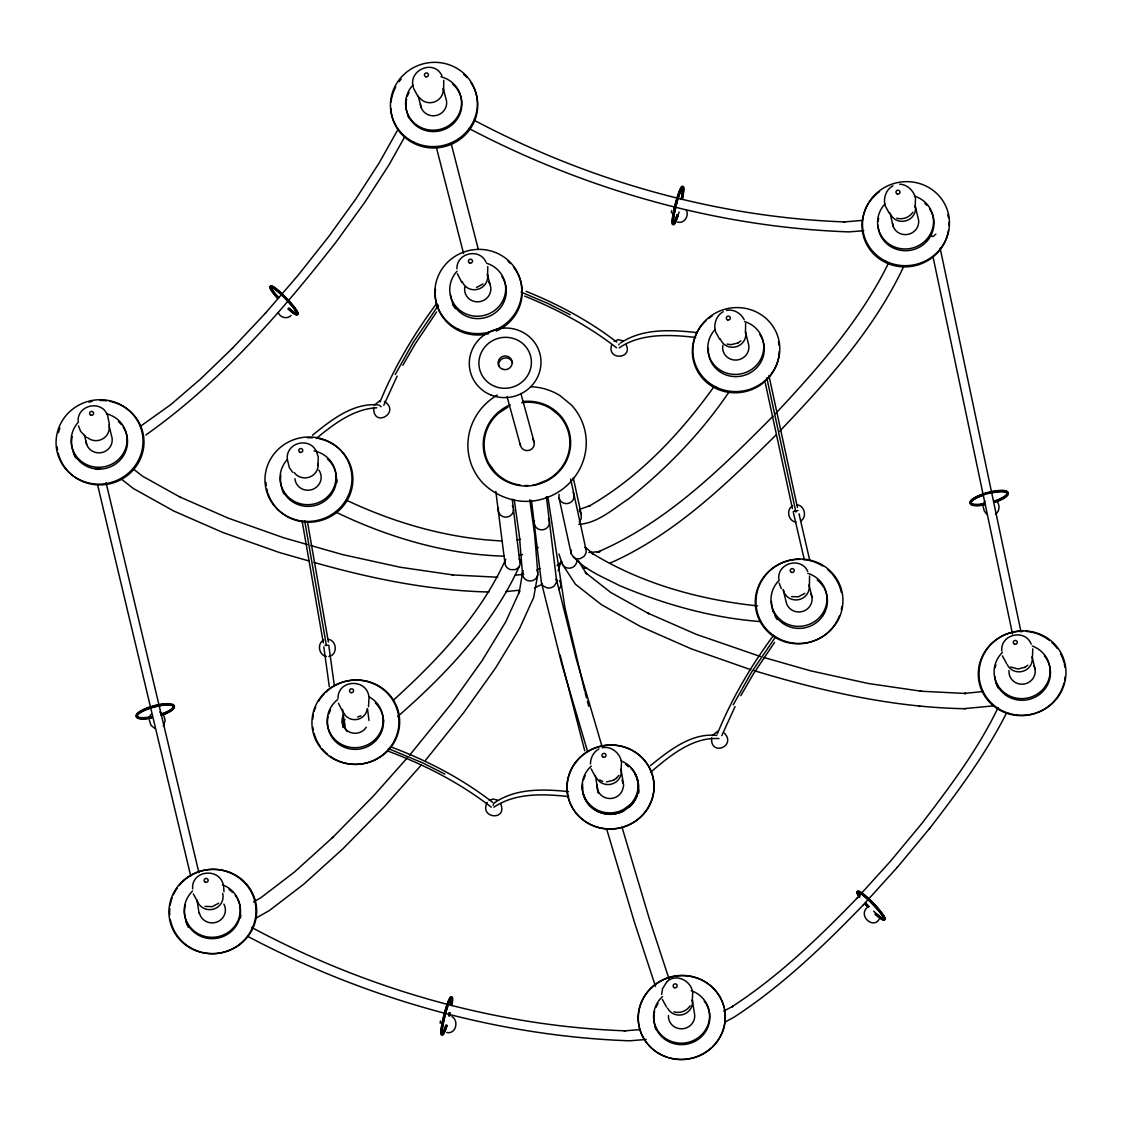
<?xml version="1.0" encoding="UTF-8"?>
<svg xmlns="http://www.w3.org/2000/svg" width="1122" height="1122" viewBox="0 0 1122 1122"><rect width="100%" height="100%" fill="white"/><g stroke="black" fill="none" stroke-linecap="round" stroke-linejoin="round"><path stroke-width="1.5" d="M109.451 424.677L107.516 415.098M223.979 891.724L223.643 886.815M512.235 499.164L520.103 564.38A7.882 7.307 13.1 0 1 514.9 569.597L510.917 569.681A7.588 7.027 13.1 0 1 505.237 564.717L505.068 560.986M373.696 407.398C372.799 428.885 401.41 412.489 384.369 401.396M711.643 737.827C710.016 756.803 737 746.439 724.307 733.045M440.175 1023.236L440.441 1020.95M611.574 345.183C606.82 360.751 633.551 359.152 625.992 344.356M671.377 212.843L671.629 210.557M522.586 572.557L519.135 592.949L519.654 591.238L505.756 621.77L482.362 660.269L451.493 703.564L409.474 755.387M537.761 574.674L533.679 597.465L519.486 628.657L495.587 667.983L463.61 712.779L425.645 760.127M78.091 420.974C77.572 405.14 100.573 399.797 107.109 414.214M287.246 458.099C286.741 442.264 309.728 436.921 316.278 451.339M317.933 465.63L318.283 456.906L316.67 452.222M443.611 90.055L443.765 80.321M338.031 698.361C337.61 679.666 366.053 678.081 368.858 696.187M456.935 268.789C456.43 252.969 479.417 247.611 485.952 262.029M487.621 276.335L487.761 266.615M621.125 770.505L621.476 761.782M745.471 333.234L745.625 323.501M692.33 1001.006L692.681 992.269M809.411 585.698L809.551 575.979M915.159 207.318L915.496 198.58M1032.436 657.548L1032.787 648.825M368.479 706.748L369.068 697.183M493.063 805.414L493.582 803.801M558.125 570.705L561.056 561.337A7.672 7.433 -6.3 0 1 557.143 565.614M618.769 344.903L619.148 343.963M380.007 401.957C394.453 366.88 413.934 333.963 436.612 303.585M383.794 405.252L397.132 376.136M505.756 559.233C480.833 614.561 437.65 660.031 393.163 700.38M519.416 566.133C492.474 625.319 446.163 674.196 397.651 716.565M717.337 733.9C731.656 698.74 751.025 665.739 773.619 635.276M721.755 735.667L735.078 706.565M888.203 263.698C860.49 320.05 818.19 368.072 775.526 413.639M903.519 266.882C874.122 329.265 826.928 381.564 779.762 431.157M487.214 802.426C478.757 818.513 507.929 821.388 500.65 803.703M998.033 707.73C977.907 749.594 949.745 786.999 921.625 823.744L890.251 861.5L856.829 898.385M1006.294 713.452C985.439 754.601 957.795 791.866 929.717 828.331L929.423 828.695M395.239 374.496L413.499 341.958L438.506 305.226M733.185 704.911L751.445 672.387L775.512 636.917M397.651 129.956L379.278 162.746L355.898 198.889L328.704 236.602L297.989 275.423L265.437 313.178M404.762 136.772L389.096 164.724L364.959 202.044L336.32 241.721C280.612 313.024 220.15 382.462 145.846 434.985M402.84 365.267L415.392 343.598L436.612 311.944M740.801 695.696L753.339 674.027L774.559 642.373M149.857 716.299L151.049 714.307M163.335 725.99L165.158 720.492L163.924 715.892M983.714 503.021L984.92 501.015M935.846 234.161L933.167 236.49L929.787 235.438M374.327 405.182L379.699 400.849M793.17 511.73L794.264 511.113M712.274 735.597L717.659 731.278M713.788 386.978C680.1 433.793 639.161 477.467 588.727 506.331L590.242 505.559L579.303 509.472M729.286 391.578C701.741 432.405 667.043 468.225 628.586 498.883C613.285 508.813 597.844 523.175 578.77 524.395M328.858 645.178L325.071 645.431M866.843 907.866C858.288 915.917 873.323 929.787 879.466 918.834M863.253 904.935L897.334 867.306M897.277 867.376L929.717 828.331M912.915 212.184C909.493 217.373 902.817 219.968 896.815 218.173M616.118 778.458L618.881 775.386M666.861 981.806L662.499 988.734L661.685 994.443M690.086 1005.873C686.664 1011.062 679.988 1013.657 673.999 1011.862M407.146 758.009L373.472 795.961L332.336 837.839L332.911 837.25L294.413 872.06L260.809 897.782L253.474 901.906M421.115 765.232L384.832 806.129L342.925 848.779L303.585 884.332L269.266 910.601L255.788 918.203M232.338 348.367L265.662 312.94M773.1 416.122C720.829 468.744 665.949 523.147 596.652 552.445L600.144 551.547L588.84 552.487M776.158 434.859C726.593 483.947 674.659 534.493 610.116 563.104M857.04 898.161C818.555 937.95 778.275 976.659 731.698 1006.925L732.947 1006.21L723.704 1011.118M863.042 905.159C823.31 946.239 781.725 986.196 733.634 1017.444L724.812 1022.17M232.815 347.862L200.712 378.871L170.6 404.762L140.418 426.304M100.503 468.155L98.568 469.445L95.146 468.463M650.578 772.245C669.694 756.018 692.597 736.719 718.992 738.599M995.424 514.269C999.169 511.828 1000.025 506.331 997.781 502.614M591.28 766.102L591.056 766.298A28.036 26.998 -9.1 0 0 587.325 801.781A28.036 26.998 -9.1 0 0 623.285 809.565L629.246 805.4A28.036 26.998 -9.1 0 0 621.097 760.856M631.111 768.472A28.036 26.998 -9.1 0 1 629.694 806.676L623.523 811.024A28.036 26.998 -9.1 0 1 594.295 809.621A28.036 26.998 -9.1 0 1 582.641 783.857M312.477 435.224C331.144 420.161 353.262 402.265 378.801 404.958M316.264 438.506C333.557 424.2 353.696 408.829 376.726 407.777M650.423 765.639C669.091 750.59 691.208 732.68 716.762 735.387M792.497 505.882C785.821 509.683 788.345 521.435 796.017 522.067M800.617 521.071C807.433 517.172 804.614 505.195 796.732 504.802M727.14 344.089L731.025 344.678L737.883 342.981M606.413 781.922L613.524 780.253M1010.768 666.959L1017.991 669.007L1024.849 667.31M323.669 640.101C316.755 643.565 318.858 655.388 326.446 656.44M291.033 315.492C287.232 319.461 280.177 317.666 278.284 312.631M536.695 548.644L538.294 547.508M483.021 283.992L476.584 287.442M892.93 185.775C886.31 189.323 883.351 197.528 884.879 204.681M723.241 311.692C716.621 315.24 713.676 323.445 715.191 330.597M737.659 343.136L740.885 340.878M218.706 903.196L212.268 906.646L204.975 906.408M804.811 593.356L798.373 596.806L791.585 596.638M598.896 748.963C593.538 751.866 590.41 757.939 590.481 763.942M613.313 780.407L616.525 778.163M1024.624 667.464L1027.85 665.206M667.225 981.47C676.047 973.293 690.325 980.46 692.47 991.287M620.494 343.052C642.724 328.031 671.643 329.812 697.113 332.617M619.246 347.82C641.209 332.883 670.283 334.608 695.738 337.427M493.806 803.31C515.194 787.967 543.581 789.018 568.559 791.613M493.904 807.167C515.699 792.539 543.805 793.885 568.798 796.592M507.943 407.062L498.378 413.359A43.029 41.43 -18 0 0 488.715 463.316L495.349 472.236A43.029 41.556 -15.3 0 0 520.187 485.097M614.155 341.354L618.348 339.657L623.075 340.85M489.262 800.421L493.007 799.004L497.719 800.196M536.751 569.962L539.92 568.531M534.437 587.844L542.08 584.38M357.68 717.014L360.905 715.808M328.886 656.496C337.834 654.953 337.007 640.494 328.297 639.33M794.867 510.945L798.093 510.566M517.172 539.934L520.594 539.317M519.36 555.138L522.557 554.563M726.537 310.457C733.746 308.816 741.165 313.333 744.223 319.812M515.166 575.221L523.792 574.338M505.868 591.589L519.36 590.214M983.391 691.489L964.415 693.424L965.958 693.494L920.264 691.18L921.443 691.25L868.484 683.522L810.715 670.858L763.773 657.45M964.093 708.641L994.316 705.794M602.191 747.743C610.845 745.765 619.288 752.539 621.265 760.786M862.523 220.375L843.576 221.988L844.978 221.932C716.102 217.289 587.942 180.6 474.213 120.25M863.828 230.683L848.849 231.889C716.832 227.205 585.614 189.716 468.856 128.427M639.736 1029.589L624.239 1030.908L625.641 1030.852C495.615 1026.111 366.305 988.945 251.819 927.501M646.188 1039.463L629.512 1040.809C496.948 1036.069 365.127 998.37 248.018 936.519M583.398 568.237L586.792 567.956M502.025 540.944C448.463 538.49 395.617 523.287 347.217 500.58M504.269 556.175C445.799 554.506 388.072 537.34 335.604 511.997M452.04 574.913L497.747 577.227M488.954 592.023C429.586 590.551 370.877 578.587 313.908 562.374M754.068 670.633C822.763 691.404 893.589 707.603 965.649 708.725M919.016 706.355L920.194 706.411M757.588 605.922C699.918 599.737 641.868 583.847 592.164 553.342L593.524 554.254L585.193 547.115M761.375 621.658C712.414 618.04 664.505 604.492 619.358 585.516C602.64 576.75 582.739 569.499 571.224 553.819L559.093 498.196M446.851 1032.521C455.827 1034.428 459.221 1020.838 451.942 1016.602M677.492 222.058C684.378 224.148 689.693 215.326 686.061 209.73M453.232 574.969L400.274 567.255L342.505 554.577L310.654 545.488M899.718 184.19C907.221 184.457 913.504 190.502 915.3 197.598M1008.594 696.033L1005.663 694.294M760.421 656.496L696.482 634.421L647.815 613.131L648.881 613.72L610.733 592.458L585.319 572.5L586.568 573.833L578.363 560.888M750.772 669.694L691.194 648.811L640.858 626.679L601.602 604.8L575.446 584.253L562.893 565.053M307.302 544.535L283.838 537.831L228.271 518.154L179.604 496.864L180.67 497.439L142.522 476.191L133.167 468.842M308.957 560.958L279.252 552.473L222.983 532.543L173.7 510.987L133.392 488.533L121.008 478.799M521.015 292.043L548.293 303.655L570.228 314.763M390.526 746.761C426.907 760.351 461.871 778.458 492.6 802.342M388.38 748.598L422.952 763.002L444.887 774.11M387.693 751.011C424.607 764.699 460.09 782.932 491.24 807.153M526.078 291.313C558.237 304.314 589.19 320.808 616.693 342.056M524.717 296.124C557.368 309.321 588.755 326.123 616.581 347.806M599.457 779.916L602.795 781.361M159.689 712.007L161.736 713.143M154.696 728.29L151.077 725.457L149.226 719.805M86.492 437.538L80.63 431.395L78.498 425.883M379.671 405.547L381.101 406.753M986.519 513.876L984.331 511.127L983.096 506.513M292.688 472.306L289.322 467.664L287.288 459.08M889.311 213.334L885.146 205.663M1006.588 663.579L1002.423 655.893M719.637 339.251L715.457 331.579M807.742 571.393C800.996 556.484 777.195 562.879 778.766 579.134M441.956 75.749C434.06 58.779 407.847 69.929 413.331 87.418M417.777 96.071L413.597 88.4M461.773 282.365L457.341 273.698M595.277 776.522L591.112 768.851M666.482 1007.023L662.317 999.351M342.869 711.923L338.437 703.27M197.458 901.569L193.293 893.897M781.263 588.587L779.131 583.075M1031.174 644.14C1025.213 628.362 1000.165 634.196 1001.792 650.984M585.193 547.55L585.936 549.275A7.588 7.055 -36.8 0 1 583.903 556.456L580.467 558.532A7.882 7.335 -36.8 0 1 573.16 557.003M223.446 885.833C220.543 867.124 191.035 869.788 192.661 888.989M669.119 979.197L649.063 917.95L621.967 827.012M655.5 986.42L634.239 921.597L606.778 829.396M795.905 512.109L766.789 377.777M558.952 553.988L562.024 563.328M601.883 745.92L576.456 659.596L556.302 578.896A7.882 7.111 -10.6 0 1 556.344 582.542L554.394 585.768A7.588 6.83 -10.6 0 1 547.017 587.858L543.567 586.161A7.882 7.111 -10.6 0 1 541.267 581.266L531.449 500.44M587.619 751.684L561.701 663.775L541.547 583.075M520.874 393.471L534.212 442.25M507.032 396.529L520.384 445.308M793.394 512.656L804.334 559.696M585.179 692.849L586.511 697.87M587.395 701.222L588.727 706.243M584.73 750.814L560.088 655.038M443.358 88.806L445.925 98.638A13.155 12.693 -14.6 0 1 436.262 115.482A13.155 12.693 -14.6 0 1 420.455 104.29M487.327 274.077L490.104 284.679M418.169 96.057L421.157 107.53M478.238 249.126L451.142 143.42M463.54 253.404L436.57 148.16M799.004 513.75L809.705 560.187M584.744 691.18L564.969 607.914L547.873 496.906M198.875 872.523L106.057 482.656M190.768 876.198L97.544 484.676M108.904 424.986L111.485 435.673A13.155 12.735 -13.6 0 1 101.822 452.545A13.155 12.735 -13.6 0 1 86.001 441.297M84.501 435.378L86.717 444.55M915.173 205.859L917.95 217.5A13.155 12.665 -13.4 0 1 908.273 234.302A13.155 12.665 -13.4 0 1 892.467 223.124M893.182 226.349L890.012 213.04A13.155 12.665 -13.4 0 0 915.496 207.416M745.485 331.705L748.164 342.967A13.155 12.665 -13.4 0 1 736.789 360.022A13.155 12.665 -13.4 0 1 722.863 345.267M1035.045 669.119L1032.128 656.721A13.155 12.735 -13.2 0 1 1007.247 664.575M811.921 596.876L809.088 584.857A13.155 12.735 -13.2 0 1 798.373 599.737A13.155 12.735 -13.2 0 1 783.198 589.555L786.031 601.56A13.155 12.735 -13.2 0 0 802.875 611.35A13.155 12.735 -13.2 0 0 810.911 593.706M768.963 375.66L797.433 507.481M765.302 383.009L792.413 508.589M573.23 477.621L581.238 514.311L581.238 518.28A7.882 7.686 -52.8 0 1 579.261 521.786M570.607 479.01L585.936 549.275M940.152 248.186L1021.048 632.065M932.999 256.686L1012.493 633.874M520.285 562.515L519.935 560.649A7.588 7.027 13.1 0 0 519.093 558.938M328.367 641.966L307.456 521.8M326.39 645.501L304.651 520.622M323.304 642.822L302.113 521.043M529.738 499.669L534.633 534.423L537.789 572.753M514.283 500.033L519.402 536.204L522.557 574.478M629.246 805.4L629.47 806.858A28.036 26.998 -9.1 0 0 635.122 774.348M623.734 785.905L621.055 769.313A13.155 12.665 -9.1 0 1 596.343 777.588M595.516 776.129L598.194 792.721M199.099 913.406L197.009 900.181A13.268 12.833 -9 0 0 213.18 909.213A13.268 12.833 -9 0 0 222.675 893.449M334.37 685.822L328.886 646.132M329.293 686.678L323.823 646.973M495.826 491.492L504.9 562.851M367.539 709.02L368.998 720.506M342.617 709.539L344.692 725.934M546.372 496.653L556.582 580.705M277.653 298.452A19.733 2.791 45.9 0 1 273.053 287.737A19.733 2.791 45.9 0 1 295.044 309.84A19.733 2.791 45.9 0 1 288.256 309.125M278.438 297.709A19.733 2.791 45.9 0 1 273.838 286.98A19.733 2.791 45.9 0 1 295.815 309.083A19.733 2.791 45.9 0 1 289.041 308.368M277.919 298.564A18.85 2.665 45.9 0 1 273.53 288.312A18.85 2.665 45.9 0 1 294.525 309.434A18.85 2.665 45.9 0 1 288.045 308.746M278.705 297.807A18.85 2.665 45.9 0 1 274.315 287.569A18.85 2.665 45.9 0 1 295.31 308.676A18.85 2.665 45.9 0 1 288.831 307.989M859.214 896.913A19.733 2.791 45.9 0 1 863.786 895.735A19.733 2.791 45.9 0 1 883.252 916.828A19.733 2.791 45.9 0 1 875.286 914.332M864.669 903.673A19.733 2.791 45.9 0 0 868.119 907.403A18.85 2.665 45.9 0 1 864.936 903.771M857.587 891.836A19.733 2.791 45.9 0 1 869.115 899.017A19.733 2.791 45.9 0 1 884.851 917.53A19.733 2.791 45.9 0 1 876.058 913.574M868.905 906.646A19.733 2.791 45.9 0 1 865.455 902.915M859.985 896.155A19.733 2.791 45.9 0 1 858.344 893.603M859.718 897.319A18.85 2.665 45.9 0 1 864.094 896.198A18.85 2.665 45.9 0 1 882.691 916.351A18.85 2.665 45.9 0 1 875.076 913.953M858.933 894.122A18.85 2.665 45.9 0 1 867.713 897.909A18.85 2.665 45.9 0 1 884.332 917.179A18.85 2.665 45.9 0 1 873.617 911.148M869.017 906.576A18.85 2.665 45.9 0 1 865.721 903.014M151.512 718.038A19.733 5.175 -15.1 0 1 139.128 713.101A19.733 5.175 -15.1 0 1 170.376 704.784A19.733 5.175 -15.1 0 1 161.386 715.415M139.142 717.743A19.733 5.175 -15.1 0 1 146.042 708.389A19.733 5.175 -15.1 0 1 172.648 704.321A19.733 5.175 -15.1 0 1 161.105 714.391M151.232 717.028A19.733 5.175 -15.1 0 1 148.048 717.547M146.519 717.743A19.733 5.175 -15.1 0 1 142.396 717.996M151.68 717.771A18.85 4.937 -15.1 0 1 139.857 713.045A18.85 4.937 -15.1 0 1 169.703 705.107A18.85 4.937 -15.1 0 1 161.119 715.261M172.423 704.897A18.85 4.937 -15.1 0 1 160.839 714.237M151.414 716.748A18.85 4.937 -15.1 0 1 137.88 713.452A18.85 4.937 -15.1 0 1 163.307 704.223M164.682 704.083A18.85 4.937 -15.1 0 1 170.348 704.209M451.577 999.239A19.733 2.37 -75.8 0 1 450.946 1004.863M449.445 1012.535A19.733 2.37 -75.8 0 1 448.646 1015.859A18.85 2.272 -75.8 0 0 449.291 1012.675M445.939 1025.424A19.733 2.37 -75.8 0 1 440.876 1033.067A19.733 2.37 -75.8 0 1 445.588 1009.113A19.733 2.37 -75.8 0 1 451.465 997.29M446.991 1025.69A19.733 2.37 -75.8 0 1 442.04 1030.978A19.733 2.37 -75.8 0 1 449.095 1002.03A19.733 2.37 -75.8 0 1 451.998 1005.13M445.953 1024.989A18.85 2.272 -75.8 0 1 441.212 1030.038A18.85 2.272 -75.8 0 1 447.959 1002.395A18.85 2.272 -75.8 0 1 450.735 1005.354M447.005 1025.256A18.85 2.272 -75.8 0 1 442.278 1030.305A18.85 2.272 -75.8 0 1 449.01 1002.661A18.85 2.272 -75.8 0 1 451.787 1005.621M450.357 1012.942A18.85 2.272 -75.8 0 1 449.599 1016.125M682.765 188.847A19.733 2.37 -75.8 0 1 681.32 198.931M677.127 215.031A19.733 2.37 -75.8 0 1 672.064 222.675A19.733 2.37 -75.8 0 1 676.776 198.72A19.733 2.37 -75.8 0 1 682.653 186.911M678.179 215.298A19.733 2.37 -75.8 0 1 673.34 219.491A19.733 2.37 -75.8 0 1 681.138 189.59A19.733 2.37 -75.8 0 1 682.386 199.197M677.141 214.597A18.85 2.272 -75.8 0 1 672.513 218.608A18.85 2.272 -75.8 0 1 679.96 190.039A18.85 2.272 -75.8 0 1 681.152 199.211M679.091 211.988A18.85 2.272 -75.8 0 1 673.438 220.249A18.85 2.272 -75.8 0 1 680.745 190.908A18.85 2.272 -75.8 0 1 682.204 199.478M985.382 504.76A19.733 5.175 -15.1 0 1 972.998 499.823A19.733 5.175 -15.1 0 1 1004.232 491.506A19.733 5.175 -15.1 0 1 995.242 502.137M1007.682 493.946A19.733 5.175 -15.1 0 1 994.976 501.113M985.102 503.736A19.733 5.175 -15.1 0 1 980.39 504.451M973.012 504.465A19.733 5.175 -15.1 0 1 982.97 493.975A19.733 5.175 -15.1 0 1 1008.047 492.46M989.786 493.329A18.85 4.937 -15.1 0 1 1007.304 493.315A18.85 4.937 -15.1 0 1 994.976 501.969M985.551 504.479A18.85 4.937 -15.1 0 1 971.035 503.413A18.85 4.937 -15.1 0 1 983.517 495.153M989.506 492.306A18.85 4.937 -15.1 0 1 1007.023 492.292A18.85 4.937 -15.1 0 1 994.709 500.945M985.27 503.455A18.85 4.937 -15.1 0 1 970.74 501.955A18.85 4.937 -15.1 0 1 986.336 493.147M347.273 731.614A12.398 12.019 -7.2 0 1 344.636 722.792M367.189 708.88A12.398 12.019 -7.2 0 1 343.514 712.54M498.743 366.249A7.083 6.844 -15.3 0 1 504.213 358.03A7.083 6.844 -15.3 0 1 512.586 363.191M522.824 401.522A43.842 42.215 -18 0 1 568.293 456.402A43.842 42.215 -18 0 1 497.06 475.153A43.842 42.215 -18 0 1 510.173 404.846M532.571 439.109A7.083 6.844 -15.3 0 1 529.64 450.217A7.083 6.844 -15.3 0 1 520.243 443.527M530.664 386.711A59.382 57.348 -15.3 0 1 559.808 395.477L571.154 404.762A59.382 57.166 -18 0 1 539.219 499.879C519.051 504.662 497.551 497.733 482.993 483.217A59.382 57.166 -18 0 1 497.341 395.028M532.978 485.083A43.029 41.556 -15.3 0 0 536.134 484.508L546.344 480.384A43.029 41.43 -18 0 0 558.924 415.294L550.804 408.618A43.029 41.556 -15.3 0 0 521.674 402.7M528.167 485.531A43.029 41.556 -15.3 0 1 524.956 485.531M452.797 84.15A28.036 27.054 -14.6 0 1 442.334 130.18A28.036 27.054 -14.6 0 1 406.585 99.073M407.37 96.324A28.036 27.054 -14.6 0 1 409.081 92.383M443.204 88.764A13.155 12.693 -14.6 0 1 419.291 97.362M470.931 82.565A43.562 42.033 -14.6 0 1 447.355 145.79A43.562 42.033 -14.6 0 1 390.849 108.427M391.045 102.13A43.562 42.033 -14.6 0 1 395.715 87.053M399.137 81.64A43.562 42.033 -14.6 0 1 401.143 79.129M463.624 74.276A43.562 42.033 -14.6 0 1 467.033 77.586M408.829 117.95A28.036 27.054 -14.6 0 1 407.805 115.314M123.139 426.977A28.036 27.124 -13.6 0 1 104.43 468.631A28.036 27.124 -13.6 0 1 72.215 436.486M118.441 421.62A28.036 27.124 -13.6 0 1 121.442 424.691M109.886 401.339A43.562 42.145 -13.6 0 1 143.897 444.915A43.562 42.145 -13.6 0 1 104.066 484.718A43.562 42.145 -13.6 0 1 58.176 453.022M57.545 449.922A43.562 42.145 -13.6 0 1 57.166 446.78M58.414 432.699A43.562 42.145 -13.6 0 1 59.915 428.155M88.947 402.181A43.562 42.145 -13.6 0 1 92.116 401.396M100.181 400.484A43.562 42.145 -13.6 0 1 106.688 400.82M109.241 426.711A13.155 12.735 -13.6 0 1 87.614 437.72M75.721 457.874A28.036 27.124 -13.6 0 1 73.379 452.685M501.927 276.517A28.036 27.054 -14.6 0 1 487.453 316.979A28.036 27.054 -14.6 0 1 450.483 294.567M513.511 267.05A43.562 42.033 -14.6 0 1 496.345 331.074M488.673 333.711A43.562 42.033 -14.6 0 1 435.476 289.153M508.056 261.3A43.562 42.033 -14.6 0 1 510.37 263.474M487.635 275.802A13.155 12.693 -14.6 0 1 462.166 281.454M488.547 281.734A13.155 12.693 -14.6 0 1 480.44 301.523A13.155 12.693 -14.6 0 1 464.817 287.008M455.336 308.704A28.036 27.054 -14.6 0 1 452.713 303.669M318.157 463.975A13.155 12.735 -13.6 0 1 294.23 472.53M336.937 479.753A28.036 27.124 -13.6 0 1 336.923 482.586M283.936 493.876A28.036 27.124 -13.6 0 1 282.295 489.949M327.344 458.884A28.036 27.124 -13.6 0 1 317.582 504.76A28.036 27.124 -13.6 0 1 280.851 475.139M318.788 438.604A43.562 42.145 -13.6 0 1 341.509 507.986A43.562 42.145 -13.6 0 1 267.948 493.301M267.499 491.801A43.562 42.145 -13.6 0 1 266.741 488.743M266.237 485.616A43.562 42.145 -13.6 0 1 265.97 482.474M307.484 437.818A43.562 42.145 -13.6 0 1 312.351 437.804M318.872 470.132A13.155 12.735 -13.6 0 1 312.421 489.458A13.155 12.735 -13.6 0 1 294.946 478.701M579.261 510.959A7.588 7.391 -52.8 0 1 581.238 514.311M759.903 334.665A28.036 26.984 -13.4 0 1 743.297 375.646A28.036 26.984 -13.4 0 1 708.361 348.395M778.5 342A43.562 41.935 -13.4 0 1 779.005 345.113M779.285 351.354A43.562 41.935 -13.4 0 1 717.954 389.362A43.562 41.935 -13.4 0 1 706.061 320.654M708.515 318.536A43.562 41.935 -13.4 0 1 712.47 315.717M745.807 333.332A13.155 12.665 -13.4 0 1 720.324 338.956M537.312 570.888A7.672 7.377 -3 0 1 530.047 581A7.672 7.377 -3 0 1 523.147 570.705M513.525 509.332A7.672 7.433 -7.2 0 1 505.223 517.158A7.672 7.433 -7.2 0 1 498.364 508.21M512.319 505.671A7.672 7.433 -7.2 0 1 513.175 507.425M571.224 553.819A7.588 7.055 -36.8 0 1 571.266 550.032M576.876 560.187A7.672 7.377 -18.8 0 1 569.738 568.195A7.672 7.377 -18.8 0 1 561.631 561.449M573.174 492.46A7.672 7.405 -12.3 0 1 567.466 503.568A7.672 7.405 -12.3 0 1 559.135 494.353M240.795 915.019A28.036 27.11 -9 0 1 240.473 917.852M188.496 927.431A28.036 27.11 -9 0 1 185.719 920.91M237.499 899.087A28.036 27.11 -9 0 1 215.27 938.511A28.036 27.11 -9 0 1 185.453 904.655M229.056 889.494A28.036 27.11 -9 0 1 232.38 892.242M235.227 895.468A28.036 27.11 -9 0 1 236.812 897.838M179.254 885.37A43.562 42.131 -9 0 1 235.564 875.118A43.562 42.131 -9 0 1 253.165 927.656A43.562 42.131 -9 0 1 201.665 952.269M200.123 951.849A43.562 42.131 -9 0 1 171.484 924.121M171.049 922.621A43.562 42.131 -9 0 1 170.334 919.549M169.717 914.851A43.562 42.131 -9 0 1 169.759 908.568M170.137 905.412A43.562 42.131 -9 0 1 172.129 897.782M173.335 894.823A43.562 42.131 -9 0 1 177.304 887.923M334.552 685.78A43.562 42.131 -9 0 1 390.638 696.131A43.562 42.131 -9 0 1 387.146 751.474A43.562 42.131 -9 0 1 330.106 756.242M327.568 754.279A43.562 42.131 -9 0 1 321.958 748.654M320.036 746.116A43.562 42.131 -9 0 1 314.034 733.311M313.319 730.254A43.562 42.131 -9 0 1 312.856 727.126M312.743 719.272A43.562 42.131 -9 0 1 313.403 714.56M314.146 711.488A43.562 42.131 -9 0 1 315.689 707M318.55 701.292A43.562 42.131 -9 0 1 324.384 693.662M325.506 692.526A43.562 42.131 -9 0 1 333.164 686.594M375.365 702.947A28.036 27.11 -9 0 1 363.276 748.22A28.036 27.11 -9 0 1 328.087 716.734M328.858 713.999A28.036 27.11 -9 0 1 330.569 710.044M383.247 718.655A28.036 27.11 -9 0 1 383.682 721.474M1064.371 664.266A43.562 42.145 -13.2 0 1 1064.918 667.352M1065.087 676.804A43.562 42.145 -13.2 0 1 1064.652 679.946M1063.979 683.06A43.562 42.145 -13.2 0 1 1014.414 715.135A43.562 42.145 -13.2 0 1 978.496 670.016A43.562 42.145 -13.2 0 1 1022.689 631.195M1025.915 631.335A43.562 42.145 -13.2 0 1 1035.452 633.145M1036.98 633.635A43.562 42.145 -13.2 0 1 1049.589 640.564M1052.029 642.64A43.562 42.145 -13.2 0 1 1057.303 648.544M1060.641 653.902A43.562 42.145 -13.2 0 1 1064.021 662.737M1044.33 655.781A28.036 27.124 -13.2 0 1 1033.053 698.094A28.036 27.124 -13.2 0 1 994.625 676.173M995.13 667.674A28.036 27.124 -13.2 0 1 995.901 664.925M997.977 687.8A28.036 27.124 -13.2 0 1 995.915 682.513M1034.035 665.949A13.155 12.735 -13.2 0 1 1024.33 683.999A13.155 12.735 -13.2 0 1 1009.015 670.479M841.865 606.525A43.562 42.145 -13.2 0 1 841.304 609.667M839.508 615.74A43.562 42.145 -13.2 0 1 788.219 642.682A43.562 42.145 -13.2 0 1 755.639 596.595A43.562 42.145 -13.2 0 1 799.649 559.345M802.875 559.485A43.562 42.145 -13.2 0 1 812.426 561.295M813.941 561.785A43.562 42.145 -13.2 0 1 822.636 565.951M827.798 569.724A43.562 42.145 -13.2 0 1 831.234 573.033M832.286 574.198A43.562 42.145 -13.2 0 1 841.346 592.416M777.223 619.568A28.036 27.124 -13.2 0 1 774.951 615.95M773.282 612.023A28.036 27.124 -13.2 0 1 772.539 609.288M824.46 588.671A28.036 27.124 -13.2 0 1 805.834 627.605A28.036 27.124 -13.2 0 1 771.459 601.476M817.181 579.948A28.036 27.124 -13.2 0 1 823.772 587.437M559.443 580.579A7.672 7.307 -9 0 1 558.994 589.471M548.406 518.644A7.672 7.391 -6.9 0 1 542.936 529.794A7.672 7.391 -6.9 0 1 534.381 520.762M620.242 827.727A43.562 41.935 -9.1 0 1 568.7 775.611A43.562 41.935 -9.1 0 1 641.574 757.21A43.562 41.935 -9.1 0 1 621.812 827.321M638.979 790.098A28.036 26.998 -9.1 0 1 638.727 792.917M637.478 780.379A28.036 26.998 -9.1 0 1 638.278 783.086M623.748 810.827A28.036 26.998 -9.1 0 1 597.002 810.897M595.754 810.196A28.036 26.998 -9.1 0 1 583.314 793.492M582.655 789.299A28.036 26.998 -9.1 0 1 582.613 786.48M625.459 764.04A28.036 26.998 -9.1 0 1 629.007 766.522M583.594 779.706A28.036 26.998 -9.1 0 1 585.207 775.737M626.455 764.994A28.036 26.998 -9.1 0 1 628.769 766.719M724.419 1009.029A43.562 41.935 -9.1 0 1 712.498 1046.7M711.348 1047.794A43.562 41.935 -9.1 0 1 668.922 1057.709M667.394 1057.233A43.562 41.935 -9.1 0 1 652.611 986.504A43.562 41.935 -9.1 0 1 724.097 1007.514M655.697 1029.042A28.036 26.998 -9.1 0 1 654.883 1026.335M668.46 1015.424A13.155 12.665 -9.1 0 0 682.386 1028.79A13.155 12.665 -9.1 0 0 694.476 1013.573L692.26 999.814A13.155 12.665 -9.1 0 1 667.548 1008.089M706.551 1004.653A28.036 26.998 -9.1 0 1 685.205 1044.4A28.036 26.998 -9.1 0 1 654.631 1011.371M656.033 1007.346A28.036 26.998 -9.1 0 1 658.067 1003.559M704.195 1001.105A28.036 26.998 -9.1 0 1 705.836 1003.447M948.946 222.31A43.562 41.935 -13.4 0 1 948.96 225.438M948.539 230.164A43.562 41.935 -13.4 0 1 883.28 261.328A43.562 41.935 -13.4 0 1 879.494 191.624M947.838 214.54A43.562 41.935 -13.4 0 1 948.455 217.626M929.577 208.748A28.036 26.984 -13.4 0 1 914.388 249.322A28.036 26.984 -13.4 0 1 878.021 225.312M878.175 221.062A28.036 26.984 -13.4 0 1 878.652 218.257M924.879 203.419A28.036 26.984 -13.4 0 1 926.94 205.396M914.444 196.14A28.036 26.984 -13.4 0 1 930.601 233.586A28.036 26.984 -13.4 0 1 889.704 244.47A28.036 26.984 -13.4 0 1 884.935 203.994M441.002 76.815A28.036 27.054 -14.6 0 1 459.01 113.883A28.036 27.054 -14.6 0 1 418.113 125.959A28.036 27.054 -14.6 0 1 412.91 85.118M106.548 413.808A28.036 27.124 -13.6 0 1 124.584 450.974A28.036 27.124 -13.6 0 1 83.673 463.007A28.036 27.124 -13.6 0 1 78.456 422.068M1032.268 646.006A28.036 27.124 -13.2 0 1 1046.503 684.42A28.036 27.124 -13.2 0 1 1005.13 693.312A28.036 27.124 -13.2 0 1 1002.423 652.415M691.166 990.656A28.036 26.998 -9.1 0 1 706.075 1028.972A28.036 26.998 -9.1 0 1 664.322 1037.626A28.036 26.998 -9.1 0 1 662.485 996.602M222.422 884.767A28.036 27.11 -9 0 1 236.7 923.196A28.036 27.11 -9 0 1 195.284 931.919A28.036 27.11 -9 0 1 192.549 891.064M223.895 904.108A13.155 12.721 -9 0 1 216.812 922.06A13.155 12.721 -9 0 1 199.435 913.112M314.076 450.89A28.036 27.124 -13.6 0 1 333.907 487.509A28.036 27.124 -13.6 0 1 293.024 500.65A28.036 27.124 -13.6 0 1 287.386 459.473M486.583 263.249A28.036 27.054 -14.6 0 1 502.768 300.78A28.036 27.054 -14.6 0 1 461.885 311.748A28.036 27.054 -14.6 0 1 457.089 271.159M807.77 573.3A28.036 27.124 -13.2 0 1 823.843 611.336A28.036 27.124 -13.2 0 1 782.399 621.35A28.036 27.124 -13.2 0 1 779.299 580.172M744.657 321.593A28.036 26.984 -13.4 0 1 760.814 359.04A28.036 26.984 -13.4 0 1 719.917 369.937A28.036 26.984 -13.4 0 1 715.149 329.461M369.32 696.972A28.036 27.11 -9 0 1 377.483 736.761A28.036 27.11 -9 0 1 335.632 740.169A28.036 27.11 -9 0 1 337.666 699.553M366.319 727.224A13.155 12.721 -9 0 1 348.185 731.39A13.155 12.721 -9 0 1 344.075 713.873M453.526 305.955A28.036 27.054 -14.6 0 1 452.489 303.319M342.981 727.393A13.155 12.721 -9 0 1 343.248 720.801M342.49 722.947A13.155 12.721 -9 0 1 343.066 719.665M342.967 725.976A13.155 12.721 -9 0 1 344.987 719.665M598.573 793.016A13.155 12.665 -9.1 0 1 597.479 789.888M623.257 786.564A13.155 12.665 -9.1 0 1 609.232 798.499A13.155 12.665 -9.1 0 1 597.03 785.12M621.953 780.141A13.155 12.665 -9.1 0 1 623.047 783.268M603.341 757.238A2.02 1.964 -13.2 0 0 605.922 754.896A2.02 1.964 -13.2 0 0 602.57 753.928A2.02 1.964 -13.2 0 0 603.341 757.238M205.522 882.285A2.02 1.964 -13.2 0 0 208.103 879.943A2.02 1.964 -13.2 0 0 204.751 878.975A2.02 1.964 -13.2 0 0 205.522 882.285M350.934 692.639A2.02 1.964 -13.2 0 0 353.514 690.296A2.02 1.964 -13.2 0 0 350.162 689.329A2.02 1.964 -13.2 0 0 350.934 692.639M897.376 194.036A2.02 1.964 -13.2 0 0 899.942 191.708A2.02 1.964 -13.2 0 0 896.604 190.74A2.02 1.964 -13.2 0 0 897.376 194.036M727.701 319.952A2.02 1.964 -13.2 0 0 730.268 317.624A2.02 1.964 -13.2 0 0 726.93 316.656A2.02 1.964 -13.2 0 0 727.701 319.952M791.627 572.43A2.02 1.964 -13.2 0 0 794.194 570.088A2.02 1.964 -13.2 0 0 790.856 569.135A2.02 1.964 -13.2 0 0 791.627 572.43M300.163 452.362A2.02 1.964 -13.2 0 0 302.73 450.02A2.02 1.964 -13.2 0 0 299.392 449.066A2.02 1.964 -13.2 0 0 300.163 452.362M425.841 76.773A2.02 1.964 -13.2 0 0 428.408 74.431A2.02 1.964 -13.2 0 0 425.07 73.477A2.02 1.964 -13.2 0 0 425.841 76.773M469.838 263.067A2.02 1.964 -13.2 0 0 472.418 260.725A2.02 1.964 -13.2 0 0 469.066 259.757A2.02 1.964 -13.2 0 0 469.838 263.067M90.994 415.238A2.02 1.964 -13.2 0 0 93.561 412.896A2.02 1.964 -13.2 0 0 90.223 411.942A2.02 1.964 -13.2 0 0 90.994 415.238M674.546 987.725A2.02 1.964 -13.2 0 0 677.127 985.397A2.02 1.964 -13.2 0 0 673.775 984.429A2.02 1.964 -13.2 0 0 674.546 987.725M1014.667 644.28A2.02 1.964 -13.2 0 0 1017.233 641.938A2.02 1.964 -13.2 0 0 1013.895 640.985A2.02 1.964 -13.2 0 0 1014.667 644.28M491.17 395.098A35.932 34.698 -15.3 0 0 540.72 357.946A35.932 34.698 -15.3 0 0 483.554 335.436A35.932 34.698 -15.3 0 0 491.17 395.098M494.9 386.431A26.311 25.413 -15.3 0 0 531.197 359.236A26.311 25.413 -15.3 0 0 489.332 342.743A26.311 25.413 -15.3 0 0 494.9 386.431M502.937 369.362A7.083 6.844 -15.3 0 0 512.067 361.27A7.083 6.844 -15.3 0 0 500.426 357.778A7.083 6.844 -15.3 0 0 502.937 369.362M413.85 142.185A43.562 42.033 -14.6 0 0 477.327 101.878A43.562 42.033 -14.6 0 0 410.54 69.34A43.562 42.033 -14.6 0 0 413.85 142.185M79.494 479.697A43.562 42.145 -13.6 0 0 142.985 439.431A43.562 42.145 -13.6 0 0 76.142 406.697A43.562 42.145 -13.6 0 0 79.494 479.697M458.281 329.209A43.562 42.033 -14.6 0 0 521.758 288.915A43.562 42.033 -14.6 0 0 454.971 256.377A43.562 42.033 -14.6 0 0 458.281 329.209M288.41 516.962A43.562 42.145 -13.6 0 0 351.901 476.682A43.562 42.145 -13.6 0 0 285.058 443.961A43.562 42.145 -13.6 0 0 288.41 516.962M716.215 387.174A43.562 41.935 -13.4 0 0 779.734 347.035A43.562 41.935 -13.4 0 0 712.947 314.539A43.562 41.935 -13.4 0 0 716.215 387.174M190.516 948.16A43.562 42.131 -9 0 0 255.998 911.316A43.562 42.131 -9 0 0 190.894 875.132A43.562 42.131 -9 0 0 190.516 948.16M333.5 758.865A43.562 42.131 -9 0 0 398.983 722.021A43.562 42.131 -9 0 0 333.879 685.837A43.562 42.131 -9 0 0 333.5 758.865M1008.818 713.354A43.562 42.145 -13.2 0 0 1065.073 663.929A43.562 42.145 -13.2 0 0 993.559 641.966A43.562 42.145 -13.2 0 0 1008.818 713.354M785.779 641.504A43.562 42.145 -13.2 0 0 842.033 592.065A43.562 42.145 -13.2 0 0 770.519 570.116A43.562 42.145 -13.2 0 0 785.779 641.504M587.521 822.973A43.562 41.935 -9.1 0 0 654.098 788.107A43.562 41.935 -9.1 0 0 590.2 750.281A43.562 41.935 -9.1 0 0 587.521 822.973M658.726 1053.46A43.562 41.935 -9.1 0 0 725.303 1018.608A43.562 41.935 -9.1 0 0 661.405 980.768A43.562 41.935 -9.1 0 0 658.726 1053.46M885.889 261.258A43.562 41.935 -13.4 0 0 949.408 221.118A43.562 41.935 -13.4 0 0 882.621 188.622A43.562 41.935 -13.4 0 0 885.889 261.258"/></g></svg>
